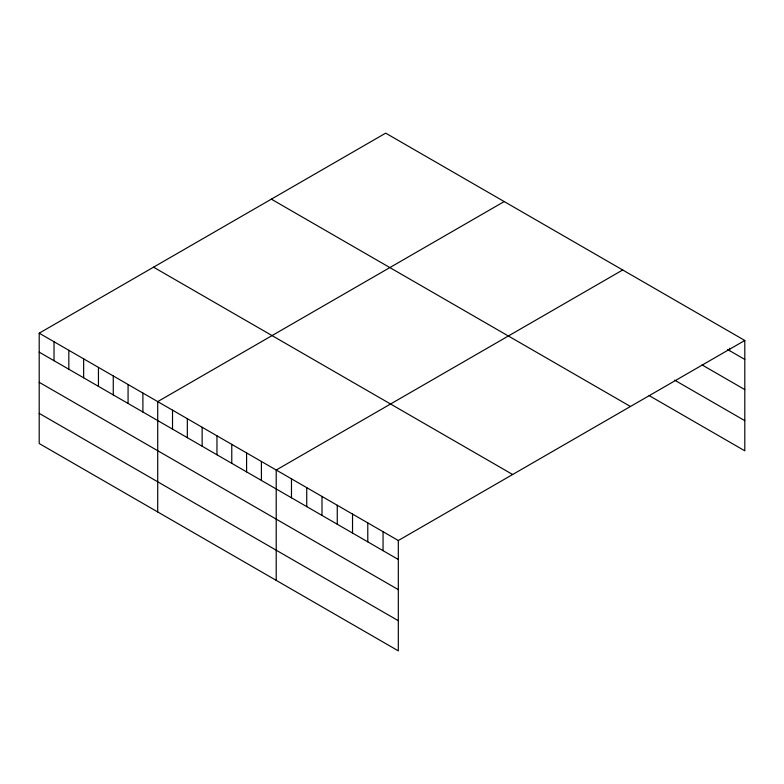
<?xml version="1.0" encoding="UTF-8"?>
<svg xmlns="http://www.w3.org/2000/svg" width="784" height="784" viewBox="0 0 784 784"><rect width="100%" height="100%" fill="white"/><g stroke="black" fill="none" stroke-linecap="round" stroke-linejoin="round"><path stroke-width="1.18" d="M39.2 333.19L398.311 540.519L398.311 650.857L39.2 443.528L39.2 333.19L385.689 133.143L744.8 340.472L744.8 450.81L649.152 395.597M504.19 201.566L157.711 401.604L157.711 511.942M622.702 269.98L276.213 470.028L276.213 580.366M398.311 540.519L744.8 340.472M727.503 349.448L744.8 359.435M702.062 364.913L744.8 389.589M674.593 380.122L744.8 420.655M271.342 199.156L630.463 406.484M153.537 267.168L512.658 474.506M39.2 352.143L398.311 559.482M39.2 382.298L398.311 589.637M39.2 413.374L398.311 620.703M729.541 348.253L729.541 350.624M383.053 531.709L383.053 550.662M367.784 522.899L367.784 541.852M352.526 514.079L352.526 533.042M337.267 505.268L337.267 524.231M321.999 496.458L321.999 515.421M306.74 487.648L306.74 506.611M291.472 478.838L291.472 497.801M261.405 461.472L261.405 480.435M246.588 452.917L246.588 471.88M231.77 444.371L231.77 463.324M216.962 435.816L216.962 454.779M202.145 427.26L202.145 446.223M187.337 418.715L187.337 437.668M172.519 410.159L172.519 429.122M142.894 393.049L142.894 412.012M128.076 384.503L128.076 403.456M113.268 375.948L113.268 394.911M98.451 367.392L98.451 386.355M83.643 358.847L83.643 377.8M68.825 350.291L68.825 369.254M54.018 341.736L54.018 360.699"/></g></svg>
